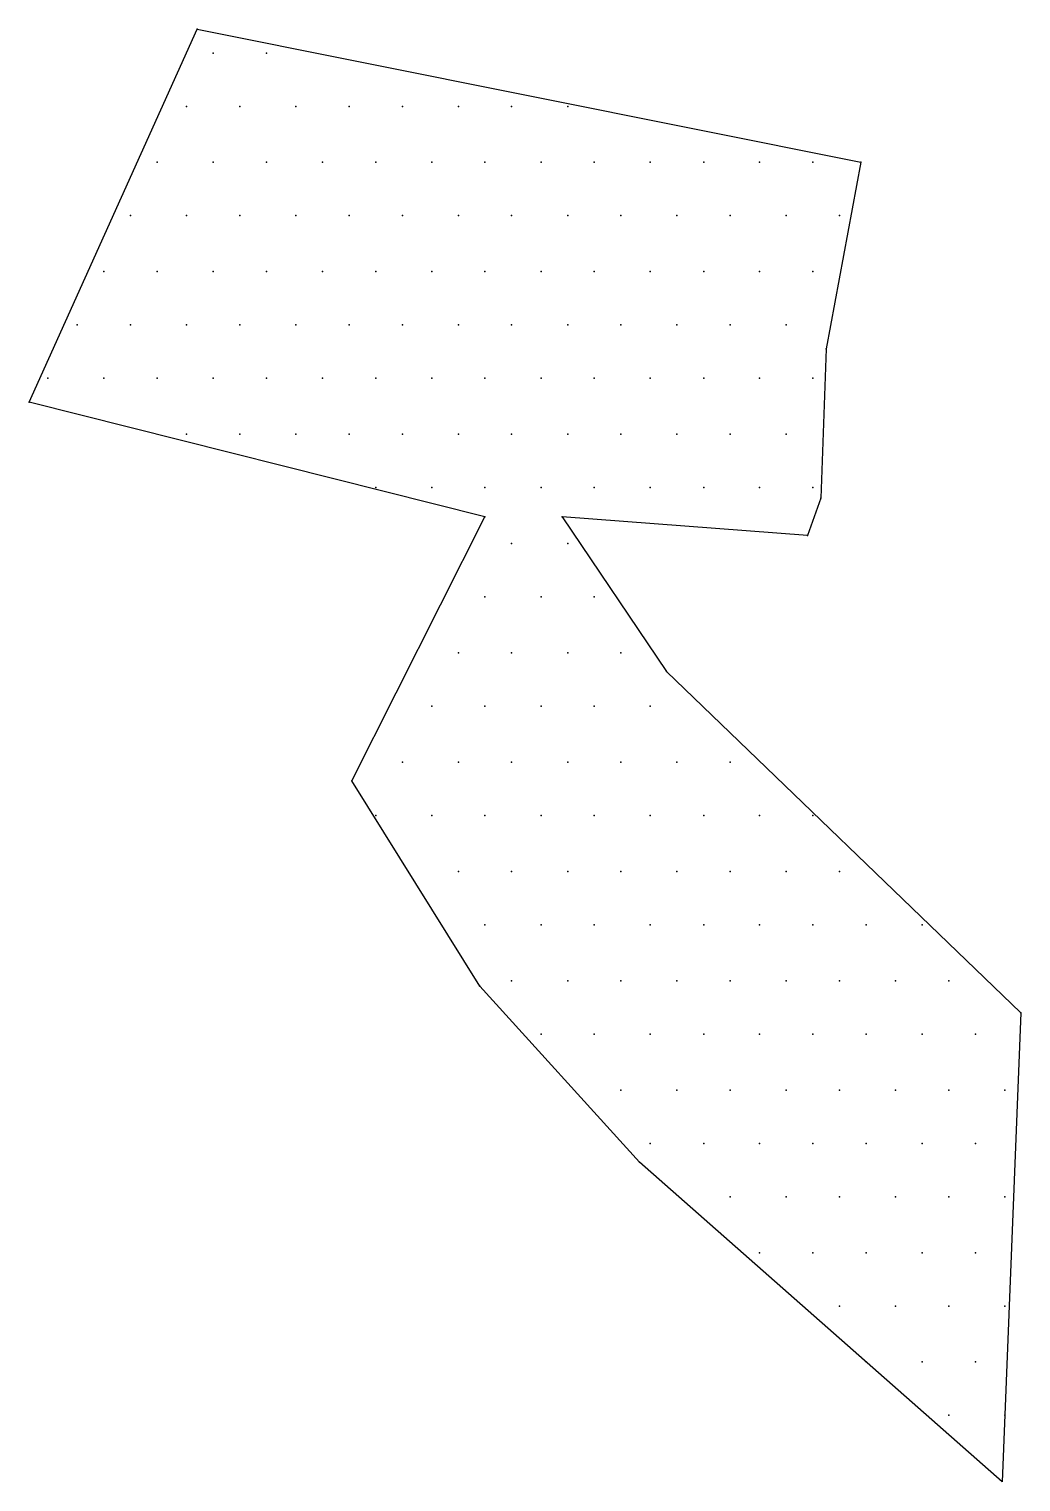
# Model space of a CAD drawing. Extents: x 204392 to 206166, y 706239 to 707835.
# Drawn here: x 204772.7 to 204776.63, y 707706.69 to 707712.45 of the extents above; entities that cross this region are included whole.
import ezdxf

# ---------------------------------------------------------------- set-up
doc = ezdxf.new("R2010")
doc.units = 0
doc.header["$LTSCALE"] = 7
doc.header["$MEASUREMENT"] = 0
doc.layers.add('FNCP001', color=2, linetype='Continuous')
doc.layers.add('KOTERET', color=1, linetype='Continuous')

# ---------------------------------------------------------------- blocks, each defined once
blk = doc.blocks.new('elips')
at = {"layer": 'KOTERET', "color": 2, "linetype": 'Continuous'}
for points in [[(183491.8993, 676900.8163), (183492.2318, 676901.5553)], [(183492.2318, 676901.5553), (183493.5461, 676901.2914)], [(183492.2635, 676901.5078), (183492.2635, 676901.5078)], [(183492.369, 676901.5078), (183492.369, 676901.5078)], [(183492.2107, 676901.4022), (183492.2107, 676901.4022)], [(183492.3163, 676901.4022), (183492.3163, 676901.4022)], [(183492.4271, 676901.4022), (183492.4271, 676901.4022)], [(183492.5327, 676901.4022), (183492.5327, 676901.4022)], [(183492.6382, 676901.4022), (183492.6382, 676901.4022)], [(183492.7491, 676901.4022), (183492.7491, 676901.4022)], [(183492.8546, 676901.4022), (183492.8546, 676901.4022)], [(183492.9655, 676901.4022), (183492.9655, 676901.4022)], [(183492.1526, 676901.2914), (183492.1526, 676901.2914)], [(183492.2635, 676901.2914), (183492.2635, 676901.2914)], [(183492.369, 676901.2914), (183492.369, 676901.2914)], [(183492.4799, 676901.2914), (183492.4799, 676901.2914)], [(183492.5854, 676901.2914), (183492.5854, 676901.2914)], [(183492.6963, 676901.2914), (183492.6963, 676901.2914)], [(183492.8018, 676901.2914), (183492.8018, 676901.2914)], [(183492.9127, 676901.2914), (183492.9127, 676901.2914)], [(183493.0182, 676901.2914), (183493.0182, 676901.2914)], [(183493.1291, 676901.2914), (183493.1291, 676901.2914)], [(183493.2347, 676901.2914), (183493.2347, 676901.2914)], [(183493.3455, 676901.2914), (183493.3455, 676901.2914)], [(183493.4511, 676901.2914), (183493.4511, 676901.2914)], [(183493.5461, 676901.2914), (183493.4774, 676900.9219)], [(183492.0998, 676901.1858), (183492.0998, 676901.1858)], [(183492.2107, 676901.1858), (183492.2107, 676901.1858)], [(183492.3163, 676901.1858), (183492.3163, 676901.1858)], [(183492.4271, 676901.1858), (183492.4271, 676901.1858)], [(183492.5327, 676901.1858), (183492.5327, 676901.1858)], [(183492.6382, 676901.1858), (183492.6382, 676901.1858)], [(183492.7491, 676901.1858), (183492.7491, 676901.1858)], [(183492.8546, 676901.1858), (183492.8546, 676901.1858)], [(183492.9655, 676901.1858), (183492.9655, 676901.1858)], [(183493.071, 676901.1858), (183493.071, 676901.1858)], [(183493.1819, 676901.1858), (183493.1819, 676901.1858)], [(183493.2874, 676901.1858), (183493.2874, 676901.1858)], [(183493.3983, 676901.1858), (183493.3983, 676901.1858)], [(183493.5038, 676901.1858), (183493.5038, 676901.1858)], [(183492.0471, 676901.075), (183492.0471, 676901.075)], [(183492.1526, 676901.075), (183492.1526, 676901.075)], [(183492.2635, 676901.075), (183492.2635, 676901.075)], [(183492.369, 676901.075), (183492.369, 676901.075)], [(183492.4799, 676901.075), (183492.4799, 676901.075)], [(183492.5854, 676901.075), (183492.5854, 676901.075)], [(183492.6963, 676901.075), (183492.6963, 676901.075)], [(183492.8018, 676901.075), (183492.8018, 676901.075)], [(183492.9127, 676901.075), (183492.9127, 676901.075)], [(183493.0182, 676901.075), (183493.0182, 676901.075)], [(183493.1291, 676901.075), (183493.1291, 676901.075)], [(183493.2347, 676901.075), (183493.2347, 676901.075)], [(183493.3455, 676901.075), (183493.3455, 676901.075)], [(183493.4511, 676901.075), (183493.4511, 676901.075)], [(183491.9943, 676900.9694), (183491.9943, 676900.9694)], [(183492.0998, 676900.9694), (183492.0998, 676900.9694)], [(183492.2107, 676900.9694), (183492.2107, 676900.9694)], [(183492.3163, 676900.9694), (183492.3163, 676900.9694)], [(183492.4271, 676900.9694), (183492.4271, 676900.9694)], [(183492.5327, 676900.9694), (183492.5327, 676900.9694)], [(183492.6382, 676900.9694), (183492.6382, 676900.9694)], [(183492.7491, 676900.9694), (183492.7491, 676900.9694)], [(183492.8546, 676900.9694), (183492.8546, 676900.9694)], [(183492.9655, 676900.9694), (183492.9655, 676900.9694)], [(183493.071, 676900.9694), (183493.071, 676900.9694)], [(183493.1819, 676900.9694), (183493.1819, 676900.9694)], [(183493.2874, 676900.9694), (183493.2874, 676900.9694)], [(183493.3983, 676900.9694), (183493.3983, 676900.9694)], [(183493.4774, 676900.9219), (183493.4669, 676900.6263)], [(183491.9362, 676900.8638), (183491.9362, 676900.8638)], [(183492.0471, 676900.8638), (183492.0471, 676900.8638)], [(183492.1526, 676900.8638), (183492.1526, 676900.8638)], [(183492.2635, 676900.8638), (183492.2635, 676900.8638)], [(183492.369, 676900.8638), (183492.369, 676900.8638)], [(183492.4799, 676900.8638), (183492.4799, 676900.8638)], [(183492.5854, 676900.8638), (183492.5854, 676900.8638)], [(183492.6963, 676900.8638), (183492.6963, 676900.8638)], [(183492.8018, 676900.8638), (183492.8018, 676900.8638)], [(183492.9127, 676900.8638), (183492.9127, 676900.8638)], [(183493.0182, 676900.8638), (183493.0182, 676900.8638)], [(183493.1291, 676900.8638), (183493.1291, 676900.8638)], [(183493.2347, 676900.8638), (183493.2347, 676900.8638)], [(183493.3455, 676900.8638), (183493.3455, 676900.8638)], [(183493.4511, 676900.8638), (183493.4511, 676900.8638)], [(183492.8018, 676900.5894), (183491.8993, 676900.8163)], [(183492.2107, 676900.753), (183492.2107, 676900.753)], [(183492.3163, 676900.753), (183492.3163, 676900.753)], [(183492.4271, 676900.753), (183492.4271, 676900.753)], [(183492.5327, 676900.753), (183492.5327, 676900.753)], [(183492.6382, 676900.753), (183492.6382, 676900.753)], [(183492.7491, 676900.753), (183492.7491, 676900.753)], [(183492.8546, 676900.753), (183492.8546, 676900.753)], [(183492.9655, 676900.753), (183492.9655, 676900.753)], [(183493.071, 676900.753), (183493.071, 676900.753)], [(183493.1819, 676900.753), (183493.1819, 676900.753)], [(183493.2874, 676900.753), (183493.2874, 676900.753)], [(183493.3983, 676900.753), (183493.3983, 676900.753)], [(183492.5854, 676900.6474), (183492.5854, 676900.6474)], [(183492.6963, 676900.6474), (183492.6963, 676900.6474)], [(183492.8018, 676900.6474), (183492.8018, 676900.6474)], [(183492.9127, 676900.6474), (183492.9127, 676900.6474)], [(183493.0182, 676900.6474), (183493.0182, 676900.6474)], [(183493.1291, 676900.6474), (183493.1291, 676900.6474)], [(183493.2347, 676900.6474), (183493.2347, 676900.6474)], [(183493.3455, 676900.6474), (183493.3455, 676900.6474)], [(183493.4511, 676900.6474), (183493.4511, 676900.6474)], [(183493.4669, 676900.6263), (183493.4405, 676900.5524)], [(183492.5379, 676900.0668), (183492.8018, 676900.5894)], [(183492.9549, 676900.5894), (183493.1608, 676900.2832)], [(183493.4405, 676900.5524), (183492.9549, 676900.5894)], [(183492.8546, 676900.5366), (183492.8546, 676900.5366)], [(183492.9655, 676900.5366), (183492.9655, 676900.5366)], [(183492.8018, 676900.431), (183492.8018, 676900.431)], [(183492.9127, 676900.431), (183492.9127, 676900.431)], [(183493.0182, 676900.431), (183493.0182, 676900.431)], [(183492.7491, 676900.3202), (183492.7491, 676900.3202)], [(183492.8546, 676900.3202), (183492.8546, 676900.3202)], [(183492.9655, 676900.3202), (183492.9655, 676900.3202)], [(183493.071, 676900.3202), (183493.071, 676900.3202)], [(183493.1608, 676900.2832), (183493.8628, 676899.6076)], [(183492.6963, 676900.2146), (183492.6963, 676900.2146)], [(183492.8018, 676900.2146), (183492.8018, 676900.2146)], [(183492.9127, 676900.2146), (183492.9127, 676900.2146)], [(183493.0182, 676900.2146), (183493.0182, 676900.2146)], [(183493.1291, 676900.2146), (183493.1291, 676900.2146)], [(183492.6382, 676900.1038), (183492.6382, 676900.1038)], [(183492.7491, 676900.1038), (183492.7491, 676900.1038)], [(183492.8546, 676900.1038), (183492.8546, 676900.1038)], [(183492.9655, 676900.1038), (183492.9655, 676900.1038)], [(183493.071, 676900.1038), (183493.071, 676900.1038)], [(183493.1819, 676900.1038), (183493.1819, 676900.1038)], [(183493.2874, 676900.1038), (183493.2874, 676900.1038)], [(183492.7913, 676899.6604), (183492.5379, 676900.0668)], [(183492.5854, 676899.9982), (183492.5854, 676899.9982)], [(183492.6963, 676899.9982), (183492.6963, 676899.9982)], [(183492.8018, 676899.9982), (183492.8018, 676899.9982)], [(183492.9127, 676899.9982), (183492.9127, 676899.9982)], [(183493.0182, 676899.9982), (183493.0182, 676899.9982)], [(183493.1291, 676899.9982), (183493.1291, 676899.9982)], [(183493.2347, 676899.9982), (183493.2347, 676899.9982)], [(183493.3455, 676899.9982), (183493.3455, 676899.9982)], [(183493.4511, 676899.9982), (183493.4511, 676899.9982)], [(183492.7491, 676899.8874), (183492.7491, 676899.8874)], [(183492.8546, 676899.8874), (183492.8546, 676899.8874)], [(183492.9655, 676899.8874), (183492.9655, 676899.8874)], [(183493.071, 676899.8874), (183493.071, 676899.8874)], [(183493.1819, 676899.8874), (183493.1819, 676899.8874)], [(183493.2874, 676899.8874), (183493.2874, 676899.8874)], [(183493.3983, 676899.8874), (183493.3983, 676899.8874)], [(183493.5038, 676899.8874), (183493.5038, 676899.8874)], [(183492.8018, 676899.7818), (183492.8018, 676899.7818)], [(183492.9127, 676899.7818), (183492.9127, 676899.7818)], [(183493.0182, 676899.7818), (183493.0182, 676899.7818)], [(183493.1291, 676899.7818), (183493.1291, 676899.7818)], [(183493.2347, 676899.7818), (183493.2347, 676899.7818)], [(183493.3455, 676899.7818), (183493.3455, 676899.7818)], [(183493.4511, 676899.7818), (183493.4511, 676899.7818)], [(183493.5566, 676899.7818), (183493.5566, 676899.7818)], [(183493.6675, 676899.7818), (183493.6675, 676899.7818)], [(183492.8546, 676899.671), (183492.8546, 676899.671)], [(183492.9655, 676899.671), (183492.9655, 676899.671)], [(183493.071, 676899.671), (183493.071, 676899.671)], [(183493.1819, 676899.671), (183493.1819, 676899.671)], [(183493.2874, 676899.671), (183493.2874, 676899.671)], [(183493.3983, 676899.671), (183493.3983, 676899.671)], [(183493.5038, 676899.671), (183493.5038, 676899.671)], [(183493.6147, 676899.671), (183493.6147, 676899.671)], [(183493.7202, 676899.671), (183493.7202, 676899.671)], [(183493.108, 676899.312), (183492.7913, 676899.6604)], [(183493.8628, 676899.6076), (183493.8258, 676898.6787)], [(183492.9127, 676899.5654), (183492.9127, 676899.5654)], [(183493.0182, 676899.5654), (183493.0182, 676899.5654)], [(183493.1291, 676899.5654), (183493.1291, 676899.5654)], [(183493.2347, 676899.5654), (183493.2347, 676899.5654)], [(183493.3455, 676899.5654), (183493.3455, 676899.5654)], [(183493.4511, 676899.5654), (183493.4511, 676899.5654)], [(183493.5566, 676899.5654), (183493.5566, 676899.5654)], [(183493.6675, 676899.5654), (183493.6675, 676899.5654)], [(183493.773, 676899.5654), (183493.773, 676899.5654)], [(183493.071, 676899.4546), (183493.071, 676899.4546)], [(183493.1819, 676899.4546), (183493.1819, 676899.4546)], [(183493.2874, 676899.4546), (183493.2874, 676899.4546)], [(183493.3983, 676899.4546), (183493.3983, 676899.4546)], [(183493.5038, 676899.4546), (183493.5038, 676899.4546)], [(183493.6147, 676899.4546), (183493.6147, 676899.4546)], [(183493.7202, 676899.4546), (183493.7202, 676899.4546)], [(183493.8311, 676899.4546), (183493.8311, 676899.4546)], [(183493.1291, 676899.349), (183493.1291, 676899.349)], [(183493.2347, 676899.349), (183493.2347, 676899.349)], [(183493.3455, 676899.349), (183493.3455, 676899.349)], [(183493.4511, 676899.349), (183493.4511, 676899.349)], [(183493.5566, 676899.349), (183493.5566, 676899.349)], [(183493.6675, 676899.349), (183493.6675, 676899.349)], [(183493.773, 676899.349), (183493.773, 676899.349)], [(183493.8258, 676898.6787), (183493.108, 676899.312)], [(183493.2874, 676899.2434), (183493.2874, 676899.2434)], [(183493.3983, 676899.2434), (183493.3983, 676899.2434)], [(183493.5038, 676899.2434), (183493.5038, 676899.2434)], [(183493.6147, 676899.2434), (183493.6147, 676899.2434)], [(183493.7202, 676899.2434), (183493.7202, 676899.2434)], [(183493.8311, 676899.2434), (183493.8311, 676899.2434)], [(183493.3455, 676899.1326), (183493.3455, 676899.1326)], [(183493.4511, 676899.1326), (183493.4511, 676899.1326)], [(183493.5566, 676899.1326), (183493.5566, 676899.1326)], [(183493.6675, 676899.1326), (183493.6675, 676899.1326)], [(183493.773, 676899.1326), (183493.773, 676899.1326)], [(183493.5038, 676899.027), (183493.5038, 676899.027)], [(183493.6147, 676899.027), (183493.6147, 676899.027)], [(183493.7202, 676899.027), (183493.7202, 676899.027)], [(183493.8311, 676899.027), (183493.8311, 676899.027)], [(183493.5566, 676898.9162), (183493.5566, 676898.9162)], [(183493.6675, 676898.9162), (183493.6675, 676898.9162)], [(183493.773, 676898.9162), (183493.773, 676898.9162)], [(183493.7202, 676898.8106), (183493.7202, 676898.8106)], [(183493.8311, 676898.8106), (183493.8311, 676898.8106)]]:
    blk.add_lwpolyline(points, dxfattribs=at)
at = {"layer": 'KOTERET', "color": 1}
for p in [(183492.2318, 676901.5553), (183492.2318, 676901.5553), (183492.2635, 676901.5078), (183492.2635, 676901.5078), (183492.369, 676901.5078), (183492.369, 676901.5078), (183492.2107, 676901.4022), (183492.2107, 676901.4022), (183492.3163, 676901.4022), (183492.3163, 676901.4022), (183492.4271, 676901.4022), (183492.4271, 676901.4022), (183492.5327, 676901.4022), (183492.5327, 676901.4022), (183492.6382, 676901.4022), (183492.6382, 676901.4022), (183492.7491, 676901.4022), (183492.7491, 676901.4022), (183492.8546, 676901.4022), (183492.8546, 676901.4022), (183492.9655, 676901.4022), (183492.9655, 676901.4022), (183492.1526, 676901.2914), (183492.1526, 676901.2914), (183492.2635, 676901.2914), (183492.2635, 676901.2914), (183492.369, 676901.2914), (183492.369, 676901.2914), (183492.4799, 676901.2914), (183492.4799, 676901.2914), (183492.5854, 676901.2914), (183492.5854, 676901.2914), (183492.6963, 676901.2914), (183492.6963, 676901.2914), (183492.8018, 676901.2914), (183492.8018, 676901.2914), (183492.9127, 676901.2914), (183492.9127, 676901.2914), (183493.0182, 676901.2914), (183493.0182, 676901.2914), (183493.1291, 676901.2914), (183493.1291, 676901.2914), (183493.2347, 676901.2914), (183493.2347, 676901.2914), (183493.3455, 676901.2914), (183493.3455, 676901.2914), (183493.4511, 676901.2914), (183493.4511, 676901.2914), (183493.5461, 676901.2914), (183493.5461, 676901.2914), (183492.0998, 676901.1858), (183492.0998, 676901.1858), (183492.2107, 676901.1858), (183492.2107, 676901.1858), (183492.3163, 676901.1858), (183492.3163, 676901.1858), (183492.4271, 676901.1858), (183492.4271, 676901.1858), (183492.5327, 676901.1858), (183492.5327, 676901.1858), (183492.6382, 676901.1858), (183492.6382, 676901.1858), (183492.7491, 676901.1858), (183492.7491, 676901.1858), (183492.8546, 676901.1858), (183492.8546, 676901.1858), (183492.9655, 676901.1858), (183492.9655, 676901.1858), (183493.071, 676901.1858), (183493.071, 676901.1858), (183493.1819, 676901.1858), (183493.1819, 676901.1858), (183493.2874, 676901.1858), (183493.2874, 676901.1858), (183493.3983, 676901.1858), (183493.3983, 676901.1858), (183493.5038, 676901.1858), (183493.5038, 676901.1858), (183492.0471, 676901.075), (183492.0471, 676901.075), (183492.1526, 676901.075), (183492.1526, 676901.075), (183492.2635, 676901.075), (183492.2635, 676901.075), (183492.369, 676901.075), (183492.369, 676901.075), (183492.4799, 676901.075), (183492.4799, 676901.075), (183492.5854, 676901.075), (183492.5854, 676901.075), (183492.6963, 676901.075), (183492.6963, 676901.075), (183492.8018, 676901.075), (183492.8018, 676901.075), (183492.9127, 676901.075), (183492.9127, 676901.075), (183493.0182, 676901.075), (183493.0182, 676901.075), (183493.1291, 676901.075), (183493.1291, 676901.075), (183493.2347, 676901.075), (183493.2347, 676901.075), (183493.3455, 676901.075), (183493.3455, 676901.075), (183493.4511, 676901.075), (183493.4511, 676901.075), (183491.9943, 676900.9694), (183491.9943, 676900.9694), (183492.0998, 676900.9694), (183492.0998, 676900.9694), (183492.2107, 676900.9694), (183492.2107, 676900.9694), (183492.3163, 676900.9694), (183492.3163, 676900.9694), (183492.4271, 676900.9694), (183492.4271, 676900.9694), (183492.5327, 676900.9694), (183492.5327, 676900.9694), (183492.6382, 676900.9694), (183492.6382, 676900.9694), (183492.7491, 676900.9694), (183492.7491, 676900.9694), (183492.8546, 676900.9694), (183492.8546, 676900.9694), (183492.9655, 676900.9694), (183492.9655, 676900.9694), (183493.071, 676900.9694), (183493.071, 676900.9694), (183493.1819, 676900.9694), (183493.1819, 676900.9694), (183493.2874, 676900.9694), (183493.2874, 676900.9694), (183493.3983, 676900.9694), (183493.3983, 676900.9694), (183493.4774, 676900.9219), (183493.4774, 676900.9219), (183491.9362, 676900.8638), (183491.9362, 676900.8638), (183492.0471, 676900.8638), (183492.0471, 676900.8638), (183492.1526, 676900.8638), (183492.1526, 676900.8638), (183492.2635, 676900.8638), (183492.2635, 676900.8638), (183492.369, 676900.8638), (183492.369, 676900.8638), (183492.4799, 676900.8638), (183492.4799, 676900.8638), (183492.5854, 676900.8638), (183492.5854, 676900.8638), (183492.6963, 676900.8638), (183492.6963, 676900.8638), (183492.8018, 676900.8638), (183492.8018, 676900.8638), (183492.9127, 676900.8638), (183492.9127, 676900.8638), (183493.0182, 676900.8638), (183493.0182, 676900.8638), (183493.1291, 676900.8638), (183493.1291, 676900.8638), (183493.2347, 676900.8638), (183493.2347, 676900.8638), (183493.3455, 676900.8638), (183493.3455, 676900.8638), (183493.4511, 676900.8638), (183493.4511, 676900.8638), (183491.8993, 676900.8163), (183491.8993, 676900.8163), (183492.2107, 676900.753), (183492.2107, 676900.753), (183492.3163, 676900.753), (183492.3163, 676900.753), (183492.4271, 676900.753), (183492.4271, 676900.753), (183492.5327, 676900.753), (183492.5327, 676900.753), (183492.6382, 676900.753), (183492.6382, 676900.753), (183492.7491, 676900.753), (183492.7491, 676900.753), (183492.8546, 676900.753), (183492.8546, 676900.753), (183492.9655, 676900.753), (183492.9655, 676900.753), (183493.071, 676900.753), (183493.071, 676900.753), (183493.1819, 676900.753), (183493.1819, 676900.753), (183493.2874, 676900.753), (183493.2874, 676900.753), (183493.3983, 676900.753), (183493.3983, 676900.753), (183492.5854, 676900.6474), (183492.5854, 676900.6474), (183492.6963, 676900.6474), (183492.6963, 676900.6474), (183492.8018, 676900.6474), (183492.8018, 676900.6474), (183492.9127, 676900.6474), (183492.9127, 676900.6474), (183493.0182, 676900.6474), (183493.0182, 676900.6474), (183493.1291, 676900.6474), (183493.1291, 676900.6474), (183493.2347, 676900.6474), (183493.2347, 676900.6474), (183493.3455, 676900.6474), (183493.3455, 676900.6474), (183493.4511, 676900.6474), (183493.4511, 676900.6474), (183493.4669, 676900.6263), (183493.4669, 676900.6263), (183492.8018, 676900.5894), (183492.8018, 676900.5894), (183492.9549, 676900.5894), (183492.9549, 676900.5894), (183492.8546, 676900.5366), (183492.8546, 676900.5366), (183492.9655, 676900.5366), (183492.9655, 676900.5366), (183493.4405, 676900.5524), (183493.4405, 676900.5524), (183492.8018, 676900.431), (183492.8018, 676900.431), (183492.9127, 676900.431), (183492.9127, 676900.431), (183493.0182, 676900.431), (183493.0182, 676900.431), (183492.7491, 676900.3202), (183492.7491, 676900.3202), (183492.8546, 676900.3202), (183492.8546, 676900.3202), (183492.9655, 676900.3202), (183492.9655, 676900.3202), (183493.071, 676900.3202), (183493.071, 676900.3202), (183493.1608, 676900.2832), (183493.1608, 676900.2832), (183492.6963, 676900.2146), (183492.6963, 676900.2146), (183492.8018, 676900.2146), (183492.8018, 676900.2146), (183492.9127, 676900.2146), (183492.9127, 676900.2146), (183493.0182, 676900.2146), (183493.0182, 676900.2146), (183493.1291, 676900.2146), (183493.1291, 676900.2146), (183492.6382, 676900.1038), (183492.6382, 676900.1038), (183492.7491, 676900.1038), (183492.7491, 676900.1038), (183492.8546, 676900.1038), (183492.8546, 676900.1038), (183492.9655, 676900.1038), (183492.9655, 676900.1038), (183493.071, 676900.1038), (183493.071, 676900.1038), (183493.1819, 676900.1038), (183493.1819, 676900.1038), (183493.2874, 676900.1038), (183493.2874, 676900.1038), (183492.5379, 676900.0668), (183492.5379, 676900.0668), (183492.5854, 676899.9982), (183492.5854, 676899.9982), (183492.6963, 676899.9982), (183492.6963, 676899.9982), (183492.8018, 676899.9982), (183492.8018, 676899.9982), (183492.9127, 676899.9982), (183492.9127, 676899.9982), (183493.0182, 676899.9982), (183493.0182, 676899.9982), (183493.1291, 676899.9982), (183493.1291, 676899.9982), (183493.2347, 676899.9982), (183493.2347, 676899.9982), (183493.3455, 676899.9982), (183493.3455, 676899.9982), (183493.4511, 676899.9982), (183493.4511, 676899.9982), (183492.7491, 676899.8874), (183492.7491, 676899.8874), (183492.8546, 676899.8874), (183492.8546, 676899.8874), (183492.9655, 676899.8874), (183492.9655, 676899.8874), (183493.071, 676899.8874), (183493.071, 676899.8874), (183493.1819, 676899.8874), (183493.1819, 676899.8874), (183493.2874, 676899.8874), (183493.2874, 676899.8874), (183493.3983, 676899.8874), (183493.3983, 676899.8874), (183493.5038, 676899.8874), (183493.5038, 676899.8874), (183492.8018, 676899.7818), (183492.8018, 676899.7818), (183492.9127, 676899.7818), (183492.9127, 676899.7818), (183493.0182, 676899.7818), (183493.0182, 676899.7818), (183493.1291, 676899.7818), (183493.1291, 676899.7818), (183493.2347, 676899.7818), (183493.2347, 676899.7818), (183493.3455, 676899.7818), (183493.3455, 676899.7818), (183493.4511, 676899.7818), (183493.4511, 676899.7818), (183493.5566, 676899.7818), (183493.5566, 676899.7818), (183493.6675, 676899.7818), (183493.6675, 676899.7818), (183492.8546, 676899.671), (183492.8546, 676899.671), (183492.9655, 676899.671), (183492.9655, 676899.671), (183493.071, 676899.671), (183493.071, 676899.671), (183493.1819, 676899.671), (183493.1819, 676899.671), (183493.2874, 676899.671), (183493.2874, 676899.671), (183493.3983, 676899.671), (183493.3983, 676899.671), (183493.5038, 676899.671), (183493.5038, 676899.671), (183493.6147, 676899.671), (183493.6147, 676899.671), (183493.7202, 676899.671), (183493.7202, 676899.671), (183492.7913, 676899.6604), (183492.7913, 676899.6604), (183493.8628, 676899.6076), (183493.8628, 676899.6076), (183492.9127, 676899.5654), (183492.9127, 676899.5654), (183493.0182, 676899.5654), (183493.0182, 676899.5654), (183493.1291, 676899.5654), (183493.1291, 676899.5654), (183493.2347, 676899.5654), (183493.2347, 676899.5654), (183493.3455, 676899.5654), (183493.3455, 676899.5654), (183493.4511, 676899.5654), (183493.4511, 676899.5654), (183493.5566, 676899.5654), (183493.5566, 676899.5654), (183493.6675, 676899.5654), (183493.6675, 676899.5654), (183493.773, 676899.5654), (183493.773, 676899.5654), (183493.071, 676899.4546), (183493.071, 676899.4546), (183493.1819, 676899.4546), (183493.1819, 676899.4546), (183493.2874, 676899.4546), (183493.2874, 676899.4546), (183493.3983, 676899.4546), (183493.3983, 676899.4546), (183493.5038, 676899.4546), (183493.5038, 676899.4546), (183493.6147, 676899.4546), (183493.6147, 676899.4546), (183493.7202, 676899.4546), (183493.7202, 676899.4546), (183493.8311, 676899.4546), (183493.8311, 676899.4546), (183493.1291, 676899.349), (183493.1291, 676899.349), (183493.2347, 676899.349), (183493.2347, 676899.349), (183493.3455, 676899.349), (183493.3455, 676899.349), (183493.4511, 676899.349), (183493.4511, 676899.349), (183493.5566, 676899.349), (183493.5566, 676899.349), (183493.6675, 676899.349), (183493.6675, 676899.349), (183493.773, 676899.349), (183493.773, 676899.349), (183493.108, 676899.312), (183493.108, 676899.312), (183493.2874, 676899.2434), (183493.2874, 676899.2434), (183493.3983, 676899.2434), (183493.3983, 676899.2434), (183493.5038, 676899.2434), (183493.5038, 676899.2434), (183493.6147, 676899.2434), (183493.6147, 676899.2434), (183493.7202, 676899.2434), (183493.7202, 676899.2434), (183493.8311, 676899.2434), (183493.8311, 676899.2434), (183493.3455, 676899.1326), (183493.3455, 676899.1326), (183493.4511, 676899.1326), (183493.4511, 676899.1326), (183493.5566, 676899.1326), (183493.5566, 676899.1326), (183493.6675, 676899.1326), (183493.6675, 676899.1326), (183493.773, 676899.1326), (183493.773, 676899.1326), (183493.5038, 676899.027), (183493.5038, 676899.027), (183493.6147, 676899.027), (183493.6147, 676899.027), (183493.7202, 676899.027), (183493.7202, 676899.027), (183493.8311, 676899.027), (183493.8311, 676899.027), (183493.5566, 676898.9162), (183493.5566, 676898.9162), (183493.6675, 676898.9162), (183493.6675, 676898.9162), (183493.773, 676898.9162), (183493.773, 676898.9162), (183493.7202, 676898.8106), (183493.7202, 676898.8106), (183493.8311, 676898.8106), (183493.8311, 676898.8106)]:
    blk.add_point(p, dxfattribs=at)

msp = doc.modelspace()

# ---------------------------------------------------------------- block references
at = {"layer": 'FNCP001', "xscale": 2, "yscale": 2, "zscale": 2}
msp.add_blockref('elips', (-162211.0999, -646090.6624), dxfattribs=at)

doc.saveas('drawing.dxf')
